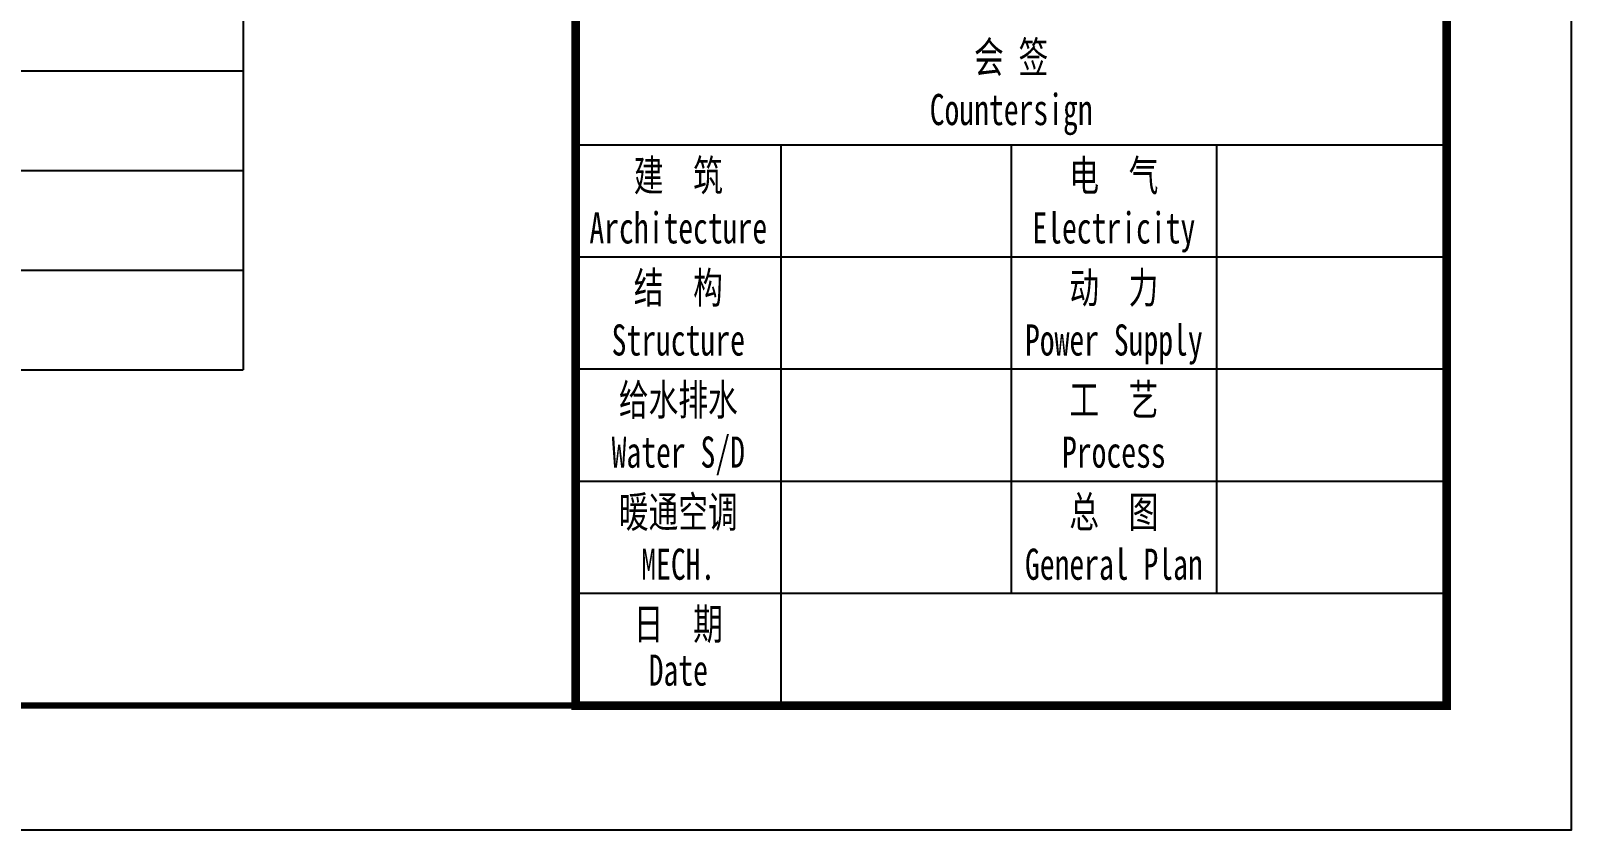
# Model space of a CAD drawing. Extents: x 177291 to 1288761, y 177638 to 322898.
# Drawn here: x 300893 to 309645, y 229225 to 233762 of the extents above; entities that cross this region are included whole.
import ezdxf
from ezdxf.enums import TextEntityAlignment as Align

# ---------------------------------------------------------------- set-up
doc = ezdxf.new("R2010")
doc.units = 0
doc.header["$LTSCALE"] = 1000
for name, color, linetype in [('BORDER', 7, 'Continuous'), ('PUB_TITLE', 4, 'Continuous'), ('TK', 4, 'Continuous')]:
    doc.layers.add(name, color=color, linetype=linetype)
doc.styles.add('_gyy_title_ST', font='', dxfattribs={"width": 0.8})
doc.styles.get('_gyy_title_ST').set_extended_font_data('SimSun')

msp = doc.modelspace()

# ---------------------------------------------------------------- linework, layer by layer
at = {"layer": 'BORDER', "const_width": 35.35}
msp.add_lwpolyline([(251948.07, 229931.71), (251948.07, 270517.57), (308937.97, 270517.57), (308937.97, 229931.71)], close=True, dxfattribs=at)
at = {"layer": 'PUB_TITLE'}
for p, q in [((308937.97, 233113.53), (303988.47, 233113.53)), ((305155.14, 233113.53), (305155.14, 229931.71)), ((306463.22, 233113.53), (306463.22, 230568.07)), ((307629.89, 233113.53), (307629.89, 230568.07)), ((308937.97, 232477.16), (303988.47, 232477.16)), ((308937.97, 231840.8), (303988.47, 231840.8)), ((308937.97, 231204.44), (303988.47, 231204.44)), ((308937.97, 230568.07), (303988.47, 230568.07))]:
    msp.add_line(p, q, dxfattribs=at)
msp.add_lwpolyline([(250180.39, 229224.64), (250180.39, 271224.64), (309645.04, 271224.64), (309645.04, 229224.64)], close=True, dxfattribs=at)
at = {"layer": 'PUB_TITLE', "const_width": 49.49}
msp.add_lwpolyline([(303988.47, 270517.57), (308937.97, 270517.57), (308937.97, 229931.71), (303988.47, 229931.71)], close=True, dxfattribs=at)
at = {"layer": 'TK'}
for p, q in [((302098.85, 267744.01), (302098.85, 231837.64)), ((287156.4, 233534.61), (302098.85, 233534.61)), ((287156.4, 232968.96), (302098.85, 232968.96)), ((287156.4, 232403.3), (302098.85, 232403.3)), ((286456.86, 231837.64), (302098.85, 231837.64))]:
    msp.add_line(p, q, dxfattribs=at)

# ---------------------------------------------------------------- texts
at = {"layer": 'PUB_TITLE', "style": '_gyy_title_ST', "width": 0.7}
for s, height, p in [('会 签', 176.767, (306463.22, 233523.63)), ('Countersign', 176.7675, (306463.22, 233226.66)), ('建  筑', 176.767, (304571.81, 232851.91)), ('电  气', 176.767, (307046.55, 232851.91)), ('Architecture', 176.7675, (304571.81, 232554.94)), ('Electricity', 176.7675, (307046.55, 232554.94)), ('结  构', 176.767, (304571.81, 232215.55)), ('动  力', 176.767, (307046.55, 232215.55)), ('Structure', 176.767, (304571.81, 231918.58)), ('Power Supply', 176.7675, (307046.55, 231918.58)), ('给水排水', 176.767, (304571.81, 231579.18)), ('工  艺', 176.767, (307046.55, 231579.18)), ('Water S/D', 176.767, (304571.81, 231282.22)), ('Process', 176.767, (307046.55, 231282.22)), ('暖通空调', 176.767, (304571.81, 230942.82)), ('总  图', 176.767, (307046.55, 230942.82)), ('MECH.', 176.767, (304571.81, 230645.85)), ('General Plan', 176.7675, (307046.55, 230645.85)), ('日  期', 176.767, (304571.81, 230306.46)), ('Date', 176.767, (304571.81, 230044.84))]:
    msp.add_text(s, height=height, dxfattribs=at).set_placement(p, align=Align.CENTER)

doc.saveas('drawing.dxf')
